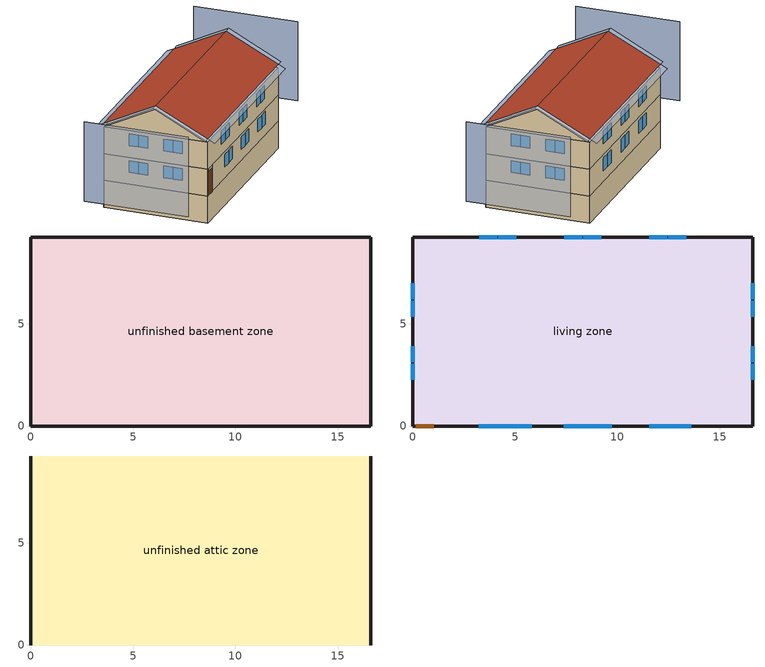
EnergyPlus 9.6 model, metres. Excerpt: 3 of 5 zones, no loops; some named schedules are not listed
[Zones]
unfinished basement zone
 floor foundation (FloorFndGrndUnfinB): 0,0 0,9.23 16.61,9.23 16.61,0 z-2.44
 wall foundation (WallFndGrndUnfinB): 0,9.23 0,0 16.61,0 16.61,9.23 0,9.23 z-2.44:0
living zone
 floor to unfinished basement zone (FloorUnfinBInsFin Reversed): 0,0 0,9.23 16.61,9.23 16.61,0 z0
 wall outside (WallExtInsFin): 16.61,0 16.61,9.23 0,9.23 0,0 16.61,0 z2.44:4.88; 0,9.23 0,0 0.13,0 1.05,0 16.61,0 16.61,9.23 0,9.23 z0:2.44
 window (WindowConstruction): 16.61,2.25 16.61,3.05 / 16.61,3.11 16.61,3.9 / 16.61,5.33 16.61,6.12 / 16.61,6.18 16.61,6.98 / 0,6.98 0,6.18 / 0,6.12 0,5.33 / 0,3.9 0,3.11 / 0,3.05 0,2.25 z3.51:4.57; 3.24,0 4.12,0 / 4.18,0 5.07,0 / 7.39,0 8.28,0 / 8.34,0 9.22,0 / 11.54,0 12.43,0 / 12.49,0 13.38,0 z3.39:4.57; 0,6.98 0,6.18 / 0,6.12 0,5.33 / 0,3.9 0,3.11 / 0,3.05 0,2.25 / 16.61,2.25 16.61,3.05 / 16.61,3.11 16.61,3.9 / 16.61,5.33 16.61,6.12 / 16.61,6.18 16.61,6.98 z1.07:2.13; 13.36,9.23 12.49,9.23 / 12.43,9.23 11.56,9.23 / 9.21,9.23 8.34,9.23 / 8.28,9.23 7.4,9.23 / 5.06,9.23 4.18,9.23 / 4.12,9.23 3.25,9.23 z0.97:2.13; 4.05,0 4.91,0 / 4.97,0 5.83,0 / 7.94,0 8.8,0 / 8.86,0 9.72,0 / 11.83,0 12.69,0 / 12.75,0 13.61,0 z0.99:2.13; 13.36,9.23 12.49,9.23 / 12.43,9.23 11.56,9.23 / 9.21,9.23 8.34,9.23 / 8.28,9.23 7.4,9.23 / 5.06,9.23 4.18,9.23 / 4.12,9.23 3.25,9.23 z3.41:4.57
 door (Door): 0.15,0 1.02,0 z0:2.13
unfinished attic zone
 floor to living zone (FloorFinInsUnfinAttic): 0,9.23 16.61,9.23 16.61,0 0,0 z4.88
 wall outside (WallExtUninsUnfin): 0,4.61,7.18 0,9.23,4.88 0,0,4.88; 16.61,4.61,7.18 16.61,0,4.88 16.61,9.23,4.88
 roof outside (RoofUnfinInsExt): 16.61,4.61,7.49 0,4.61,7.49 0,0,5.18 16.61,0,5.18; 0,4.61,7.49 16.61,4.61,7.49 16.61,9.23,5.18 0,9.23,5.18
shading: -4.57,9.23 -4.57,0 / 21.19,0 21.19,9.23 z0:7.18; 16.61,2.25 16.61,3.05 / 16.61,3.11 16.61,3.9 / 16.61,5.33 16.61,6.12 / 16.61,6.18 16.61,6.98 / 0,6.98 0,6.18 / 0,6.12 0,5.33 / 0,3.9 0,3.11 / 0,3.05 0,2.25 z3.51:4.57; 3.24,0 4.12,0 / 4.18,0 5.07,0 / 7.39,0 8.28,0 / 8.34,0 9.22,0 / 11.54,0 12.43,0 / 12.49,0 13.38,0 z3.39:4.57; 0,6.98 0,6.18 / 0,6.12 0,5.33 / 0,3.9 0,3.11 / 0,3.05 0,2.25 / 16.61,2.25 16.61,3.05 / 16.61,3.11 16.61,3.9 / 16.61,5.33 16.61,6.12 / 16.61,6.18 16.61,6.98 z1.07:2.13; 13.36,9.23 12.49,9.23 / 12.43,9.23 11.56,9.23 / 9.21,9.23 8.34,9.23 / 8.28,9.23 7.4,9.23 / 5.06,9.23 4.18,9.23 / 4.12,9.23 3.25,9.23 z0.97:2.13; 4.05,0 4.91,0 / 4.97,0 5.83,0 / 7.94,0 8.8,0 / 8.86,0 9.72,0 / 11.83,0 12.69,0 / 12.75,0 13.61,0 z0.99:2.13; 13.36,9.23 12.49,9.23 / 12.43,9.23 11.56,9.23 / 9.21,9.23 8.34,9.23 / 8.28,9.23 7.4,9.23 / 5.06,9.23 4.18,9.23 / 4.12,9.23 3.25,9.23 z3.41:4.57; 17.22,0,5.18 17.22,4.61,7.49 16.61,4.61,7.49 16.61,0,5.18; -0.61,4.61,7.49 -0.61,0,5.18 0,0,5.18 0,4.61,7.49; 0,-0.61,4.88 16.61,-0.61,4.88 16.61,0,5.18 0,0,5.18; -0.61,9.23,5.18 -0.61,4.61,7.49 0,4.61,7.49 0,9.23,5.18; 17.22,4.61,7.49 17.22,9.23,5.18 16.61,9.23,5.18 16.61,4.61,7.49; 16.61,9.84,4.88 0,9.84,4.88 0,9.23,5.18 16.61,9.23,5.18
[Building]
Building 1: North Axis {deg}=135; Terrain=Suburbs
[Site:Location]
Denver-Aurora-Buckley AFB: Latitude {deg}=39.72; Longitude {deg}=-104.75; Time Zone {hr}=-7; Elevation {m}=1726
[Site:GroundTemperature:Deep]
9.93506, 9.93506, 9.93506, 9.93506, 9.93506, 9.93506, 9.93506, 9.93506, 9.93506, 9.93506, 9.93506, 9.93506
[Site:WaterMainsTemperature]
Calculation Method=Correlation; Annual Average Outdoor Air Temperature {C}=9.93506; Maximum Difference In Monthly Average Outdoor Air Temperatures {deltaC}=27.6077
[Material] Roughness=Rough
Name | Thickness {m} | Conductivity {W/m-K} | Density {kg/m3} | Specific Heat {J/kg-K} | Thermal Absorptance | Solar Absorptance | Visible Absorptance
Composition Shingles | 0.009525 | 0.162714 | 1121.4 | 1465.45 | 0.91 | 0.85 | 0.85
Concrete 4.0 in. | 0.1016 | 1.803125 | 2242.8 | 837.4 | 0.9 | 0.7 | 0.7
Concrete 8.0 in. | 0.2032 | 1.803125 | 2242.8 | 837.4 | 0.9 | 0.7 | 0.7
DoorMaterial | 0.04445 | 0.0612267 | 512.64 | 1214.23 | 0.82 | 0.3 | 0.3
Drywall 0.5 in. | 0.0127 | 0.160291 | 801 | 837.4 | 0.9 | 0.5 | 0.1
Floor Covering | 0.0127 | 0.0433444 | 54.468 | 1339.84 | 0.9 | 0.9 | 0.7
FloorFinStudAndAirFloor | 0.1397 | 0.557395 | 67.691 | 1210.98 | 0.9 | 0.5 | 0.9
FloorIns | 0.23495 | 2.59817 | 67.691 | 1210.98 | 0.82 | 0.3 | 0.3
FloorUAAdditionalCeilingIns | 0.196342 | 0.0539976 | 16.02 | 1046.75 | 0.9 | 0.7 | 0.7
FloorUATrussandIns | 0.0889 | 0.0564573 | 50.7834 | 1165.1 | 0.9 | 0.5 | 0.9
res furniture material unfinished basement space | 0.1524 | 0.115458 | 640.8 | 1214.23 | 0.9 | 0.6 | 0.1
RoofSheathing | 0.01905 | 0.115458 | 512.64 | 1214.23 | 0.82 | 0.3 | 0.3
RoofUARoofIns | 0.18415 | 8.02397 | 37.0049 | 1207.88 | 0.91 | 0.85 | 0.91
Vinyl&#44 Light | 0.009525 | 0.089435 | 177.822 | 1046.75 | 0.9 | 0.3 | 0.3
WallSheathing | 0.0127 | 0.115458 | 512.64 | 1214.23 | 0.82 | 0.3 | 0.3
WallStudAndCavity | 0.0889 | 0.338221 | 129.063 | 1212.76 | 0.9 | 0.3 | 0.9
WallStudAndCavity 1 | 0.0889 | 0.393744 | 83.0341 | 1211.67 | 0.9 | 0.3 | 0.9
WallStudAndCavity 2 | 0.0889 | 0.397942 | 83.0341 | 1211.67 | 0.82 | 0.3 | 0.3
Wood Floor | 0.015875 | 0.115458 | 544.68 | 1214.23 | 0.9 | 0.7 | 0.7
[WindowMaterial:SimpleGlazingSystem]
WindowMaterial: U-Factor {W/m2-K}=4.31528; Solar Heat Gain Coefficient=0.67
[Construction]
Door: DoorMaterial
FloorFinInsUnfinAttic: Drywall 0.5 in., FloorUATrussandIns, FloorUAAdditionalCeilingIns
FloorFinUninsFin Reversed: Floor Covering, Wood Floor, RoofSheathing, FloorFinStudAndAirFloor, Drywall 0.5 in.
FloorFndGrndUnfinB: Concrete 4.0 in.
FloorUnfinBInsFin Reversed: Floor Covering, Wood Floor, RoofSheathing, FloorIns
res furniture construction living space; res furniture construction living space|story 2; res furniture construction unfinished basement space: res furniture material unfinished basement space
RoofUnfinInsExt: Composition Shingles, RoofSheathing, RoofUARoofIns
WallExtInsFin: Vinyl&#44 Light, WallSheathing, WallStudAndCavity, Drywall 0.5 in.
WallExtUninsUnfin: Vinyl&#44 Light, WallSheathing, WallStudAndCavity 1
WallFndGrndUnfinB: Concrete 8.0 in., Drywall 0.5 in.
WallIntFinUninsFin: WallStudAndCavity 2, Drywall 0.5 in.
WindowConstruction: WindowMaterial
[Zone] Multiplier=1
Name | Floor Area {m2} | Part of Total Floor Area | Volume {m3}
living zone | 306.673 | Yes
res ds res ac asys ret air zone; res ds res fur gas asys ret air zone |  | No | 0.25
unfinished attic zone; unfinished basement zone |  | Yes
[InternalMass]
Name | Construction | Zone or ZoneList | Surface Area {m2}
Merged Surface 6 - Surface 7 | FloorFinUninsFin Reversed | living zone | 153.336
living space Partition; living space|story 2 Partition | WallIntFinUninsFin | living zone | 153.336
res furniture mass living space | res furniture construction living space | living zone | 61.3346
res furniture mass living space|story 2 | res furniture construction living space|story 2 | living zone | 61.3346
res furniture mass unfinished basement space | res furniture construction unfinished basement space | unfinished basement zone | 61.3346
[People] Zone or ZoneList or Space or SpaceList=living zone; Number of People Schedule=occupants; Number of People Calculation Method=People; Number of People=0.5; Fraction Radiant=0.319734; Sensible Heat Fraction=0.573; Activity Level Schedule=res occupants activity schedule; Carbon Dioxide Generation Rate {m3/s-W}=0; Enable ASHRAE 55 Comfort Warnings=No; Mean Radiant Temperature Calculation Type=ZoneAveraged
res occupants|living space; res occupants|living space|story 2
[Lights] Zone or ZoneList or Space or SpaceList=living zone; Schedule=lighting_interior; Design Level Calculation Method=LightingLevel; Lighting Level {W}=517.902; Return Air Fraction=0; Fraction Radiant=0.6; Fraction Visible=0.2; Fraction Replaceable=1
res lighting interior living space; res lighting interior living space|story 2
[ElectricEquipment] Zone or ZoneList or Space or SpaceList=living zone; Design Level Calculation Method=EquipmentLevel
Name | Schedule | Design Level {W} | Fraction Latent | Fraction Radiant | Fraction Lost
res cd electric | clothes_dryer | 18310.2 | 0.05 | 0.09 | 0.8
res ceil fan | ceiling_fan | 15.9622 | 0 | 0.558 | 0
res cw | clothes_washer_power | 2986.57 | 0 | 0.48 | 0.2
res dw | dishwasher_power | 2099.72 | 0.15 | 0.36 | 0.25
res infil_1 bath fan; res infil_1 house fan; res infil_1 range fan | Always On Discrete | 0 | 0 | 0 | 1
res misc plug loads|living space; res misc plug loads|living space|story 2 | plug_loads | 551.666 | 0.021 | 0.558 | 0.049
res range electric | cooking_range | 905.909 | 0.3 | 0.24 | 0.3
res refrig | res refrig schedule | 65.0889 | 0 | 0 | 0
[OtherEquipment] Design Level Calculation Method=EquipmentLevel
Name | Fuel Type | Zone or ZoneList or Space or SpaceList | Schedule | Design Level {W} | Fraction Latent | Fraction Radiant | Fraction Lost
res bath | None | living zone | baths | 5620.51 | 0 | 0 | 0
res ds res ac asys SupDCnToLvEq; res ds res ac asys SupLatLkToLvEq; res ds res ac asys SupSLkToLvEq; res ds res fur gas asys SupDCnToLvEq; res ds res fur gas asys SupLatLkToLvEq; res ds res fur gas asys SupSLkToLvEq | None | living zone | Always On Discrete | 0
res hot water distribution | None | living zone | showers | 3571.1 | 0 | 0 | 0
res range gas | NaturalGas | living zone | cooking_range | 9402.4 | 0.2 | 0.18 | 0.5
res shower | None | living zone | showers | 2218.88 | 0.486891 | 0 | 0
res sink | None | living zone | sinks | 953.739 | 0.311263 | 0 | 0
res ds res ac asys RetDCnToPlEq; res ds res ac asys RetLatLkEq; res ds res ac asys RetSLkEq | None | res ds res ac asys ret air zone | Always On Discrete | 0
res ds res fur gas asys RetDCnToPlEq; res ds res fur gas asys RetLatLkEq; res ds res fur gas asys RetSLkEq | None | res ds res fur gas asys ret air zone | Always On Discrete | 0
res ds res ac asys RetDCnToAhEquip; res ds res ac asys SupDCnToAhEq; res ds res ac asys SupLatLkToAhEq; res ds res ac asys SupSLkToAhEq; res ds res fur gas asys RetDCnToAhEquip; res ds res fur gas asys SupDCnToAhEq; res ds res fur gas asys SupLatLkToAhEq; res ds res fur gas asys SupSLkToAhEq | None | unfinished basement zone | Always On Discrete | 0
[ZoneInfiltration:DesignFlowRate] Schedule=Always On Discrete
Name | Zone or ZoneList | Design Flow Rate Calculation Method | Design Flow Rate {m3/s} | Air Changes per Hour {1/hr} | Constant Term Coefficient | Temperature Term Coefficient | Velocity Term Coefficient | Velocity Squared Term Coefficient
res infil_1 flow; res nv_1 flow | living zone | Flow/Zone | 0
res infil|unfinished basement space | unfinished basement zone | AirChanges/Hour |  | 0.1 | 1 | 0 | 0 | 0
[ZoneMixing] Schedule=Always On Continuous; Design Flow Rate Calculation Method=Flow/Zone; Design Flow Rate {m3/s}=0
Name | Zone | Source Zone
res ds res ac asys AhToLivMix; res ds res fur gas asys AhToLivMix | living zone | unfinished basement zone
res ds res ac asys LivToAhMix; res ds res fur gas asys LivToAhMix | unfinished basement zone | living zone
[ZoneInfiltration:EffectiveLeakageArea]
res infil|unfinished attic space: Zone=unfinished attic zone; Schedule=Always On Discrete; Effective Air Leakage Area {cm2}=5106.1; Stack Coefficient=0.000181537; Wind Coefficient=4.28294e-05
[SurfaceProperty:ExposedFoundationPerimeter]
Surface 18: Exposed Perimeter Calculation Method=TotalExposedPerimeter; Total Exposed Perimeter {m}=51.6862
[AvailabilityManager:Scheduled] Schedule=Always On Discrete
res ac asys Availability Manager; res fur gas asys Availability Manager
[AirLoopHVAC:ReturnPlenum]
Name | Zone
res ac asys return plenum | res ds res ac asys ret air zone
res fur gas asys return plenum | res ds res fur gas asys ret air zone
[Foundation:Kiva]
Foundation Kiva 1: Wall Height Above Grade {m}=0.2032; Wall Depth Below Slab {m}=0.2032
[Foundation:Kiva:Settings]
Soil Conductivity {W/m-K}=1.731; Soil Density {kg/m3}=1842.3; Soil Specific Heat {J/kg-K}=418.7; Ground Solar Absorptivity=0.9; Ground Thermal Absorptivity=0.9; Ground Surface Roughness {m}=0.03; Far-Field Width {m}=40; Deep-Ground Boundary Condition=ZeroFlux; Deep-Ground Depth {m}=40; Minimum Cell Dimension {m}=0.02; Maximum Cell Growth Coefficient=1.5; Simulation Timestep=Hourly
[Exterior:Lights]
res lighting exterior: Schedule=lighting_exterior; Design Level {W}=16.2022
[EnergyManagementSystem:GlobalVariable]
res_ds_res_ac_asys_AhMfr
res_ds_res_ac_asys_AhT
res_ds_res_ac_asys_AhToLiv
res_ds_res_ac_asys_AhTt
res_ds_res_ac_asys_AhVfr
res_ds_res_ac_asys_AhW
res_ds_res_ac_asys_AhWt
res_ds_res_ac_asys_FanRtf
res_ds_res_ac_asys_LivToAh
res_ds_res_ac_asys_lk_ret_fan_equiv
res_ds_res_ac_asys_lk_sup_fan_equiv
res_ds_res_ac_asys_RaT
res_ds_res_ac_asys_RaW
res_ds_res_ac_asys_RetDCnToAh
res_ds_res_ac_asys_RetDCnToPl
res_ds_res_ac_asys_RetLatLk
res_ds_res_ac_asys_RetSLk
res_ds_res_ac_asys_SupDCnToAh
res_ds_res_ac_asys_SupDCnToLv
res_ds_res_ac_asys_SupLatLkToAh
res_ds_res_ac_asys_SupLatLkToLv
res_ds_res_ac_asys_SupSLkToAh
res_ds_res_ac_asys_SupSLkToLv
res_ds_res_fur_gas_asys_AhMfr
res_ds_res_fur_gas_asys_AhT
res_ds_res_fur_gas_asys_AhToLiv
res_ds_res_fur_gas_asys_AhTt
res_ds_res_fur_gas_asys_AhVfr
res_ds_res_fur_gas_asys_AhW
res_ds_res_fur_gas_asys_AhWt
res_ds_res_fur_gas_asys_FanRtf
res_ds_res_fur_gas_asys_LivToAh
res_ds_res_fur_gas_asys_lk_ret_fan_equiv
res_ds_res_fur_gas_asys_lk_sup_fan_equiv
res_ds_res_fur_gas_asys_RaT
res_ds_res_fur_gas_asys_RaW
res_ds_res_fur_gas_asys_RetDCnToAh
res_ds_res_fur_gas_asys_RetDCnToPl
res_ds_res_fur_gas_asys_RetLatLk
res_ds_res_fur_gas_asys_RetSLk
res_ds_res_fur_gas_asys_SupDCnToAh
res_ds_res_fur_gas_asys_SupDCnToLv
res_ds_res_fur_gas_asys_SupLatLkToAh
res_ds_res_fur_gas_asys_SupLatLkToLv
res_ds_res_fur_gas_asys_SupSLkToAh
res_ds_res_fur_gas_asys_SupSLkToLv
[EnergyManagementSystem:Sensor]
Name | Output:Variable or Output:Meter | Output:Variable or Output:Meter Index Key
res_af_vw_s | Site Wind Speed
res_ds_res_ac_asys_ah_mfr_s | System Node Mass Flow Rate | Node 18
res_ds_res_ac_asys_ah_tt_s | System Node Temperature | Node 18
res_ds_res_ac_asys_ah_t_s; res_ds_res_fur_gas_asys_ah_t_s | Zone Air Temperature | unfinished basement zone
res_ds_res_ac_asys_ah_vfr_s | System Node Current Density Volume Flow Rate | Node 18
res_ds_res_ac_asys_ah_wt_s | System Node Humidity Ratio | Node 18
res_ds_res_ac_asys_ah_w_s; res_ds_res_fur_gas_asys_ah_w_s | Zone Mean Air Humidity Ratio | unfinished basement zone
res_ds_res_ac_asys_ra_t_s | System Node Temperature | Node 21
res_ds_res_ac_asys_ra_w_s | System Node Humidity Ratio | Node 21
res_ds_res_fur_gas_asys_ah_mfr_s | System Node Mass Flow Rate | Node 25
res_ds_res_fur_gas_asys_ah_tt_s | System Node Temperature | Node 25
res_ds_res_fur_gas_asys_ah_vfr_s | System Node Current Density Volume Flow Rate | Node 25
res_ds_res_fur_gas_asys_ah_wt_s | System Node Humidity Ratio | Node 25
res_ds_res_fur_gas_asys_ra_t_s | System Node Temperature | Node 28
res_ds_res_fur_gas_asys_ra_w_s | System Node Humidity Ratio | Node 28
res_infil_1_bath_sch_s | Schedule Value | res mv_1 bath exhaust schedule
res_infil_1_dryer_sch_s | Schedule Value | clothes_dryer_exhaust
res_infil_1_range_sch_s | Schedule Value | res mv_1 range exhaust schedule
res_infil_1_wh_sch_s | Schedule Value | Always On Discrete
res_nv_1_nva_s | Schedule Value | res nv_1 avail schedule
res_nv_1_sp_s | Schedule Value | res nv_1 temp schedule
res_nv_pb_s | Site Outdoor Air Barometric Pressure
res_nv_wt_s | Site Outdoor Air Humidity Ratio
res_shower_mixsp | Schedule Value | fixtures temperature schedule
[EnergyManagementSystem:Actuator]
Name | Actuated Component Unique | Actuated Component Type | Actuated Component Control Type
res_ds_res_ac_asys_AhToLivMix_act | res ds res ac asys AhToLivMix | ZoneMixing | Air Exchange Flow Rate
res_ds_res_ac_asys_LivToAhMix_act | res ds res ac asys LivToAhMix | ZoneMixing | Air Exchange Flow Rate
res_ds_res_ac_asys_RetDCnToAhEquip_act | res ds res ac asys RetDCnToAhEquip | OtherEquipment | Power Level
res_ds_res_ac_asys_RetDCnToPlEq_act | res ds res ac asys RetDCnToPlEq | OtherEquipment | Power Level
res_ds_res_ac_asys_RetLatLkEq_act | res ds res ac asys RetLatLkEq | OtherEquipment | Power Level
res_ds_res_ac_asys_RetSLkEq_act | res ds res ac asys RetSLkEq | OtherEquipment | Power Level
res_ds_res_ac_asys_SupDCnToAhEq_act | res ds res ac asys SupDCnToAhEq | OtherEquipment | Power Level
res_ds_res_ac_asys_SupDCnToLvEq_act | res ds res ac asys SupDCnToLvEq | OtherEquipment | Power Level
res_ds_res_ac_asys_SupLatLkToAhEq_act | res ds res ac asys SupLatLkToAhEq | OtherEquipment | Power Level
res_ds_res_ac_asys_SupLatLkToLvEq_act | res ds res ac asys SupLatLkToLvEq | OtherEquipment | Power Level
res_ds_res_ac_asys_SupSLkToAhEq_act | res ds res ac asys SupSLkToAhEq | OtherEquipment | Power Level
res_ds_res_ac_asys_SupSLkToLvEq_act | res ds res ac asys SupSLkToLvEq | OtherEquipment | Power Level
res_ds_res_fur_gas_asys_AhToLivMix_act | res ds res fur gas asys AhToLivMix | ZoneMixing | Air Exchange Flow Rate
res_ds_res_fur_gas_asys_LivToAhMix_act | res ds res fur gas asys LivToAhMix | ZoneMixing | Air Exchange Flow Rate
res_ds_res_fur_gas_asys_RetDCnToAhEquip_act | res ds res fur gas asys RetDCnToAhEquip | OtherEquipment | Power Level
res_ds_res_fur_gas_asys_RetDCnToPlEq_act | res ds res fur gas asys RetDCnToPlEq | OtherEquipment | Power Level
res_ds_res_fur_gas_asys_RetLatLkEq_act | res ds res fur gas asys RetLatLkEq | OtherEquipment | Power Level
res_ds_res_fur_gas_asys_RetSLkEq_act | res ds res fur gas asys RetSLkEq | OtherEquipment | Power Level
res_ds_res_fur_gas_asys_SupDCnToAhEq_act | res ds res fur gas asys SupDCnToAhEq | OtherEquipment | Power Level
res_ds_res_fur_gas_asys_SupDCnToLvEq_act | res ds res fur gas asys SupDCnToLvEq | OtherEquipment | Power Level
res_ds_res_fur_gas_asys_SupLatLkToAhEq_act | res ds res fur gas asys SupLatLkToAhEq | OtherEquipment | Power Level
res_ds_res_fur_gas_asys_SupLatLkToLvEq_act | res ds res fur gas asys SupLatLkToLvEq | OtherEquipment | Power Level
res_ds_res_fur_gas_asys_SupSLkToAhEq_act | res ds res fur gas asys SupSLkToAhEq | OtherEquipment | Power Level
res_ds_res_fur_gas_asys_SupSLkToLvEq_act | res ds res fur gas asys SupSLkToLvEq | OtherEquipment | Power Level
res_infil_1_bath_fan_act | res infil_1 bath fan | ElectricEquipment | Electricity Rate
res_infil_1_flow_act | res infil_1 flow | Zone Infiltration | Air Exchange Flow Rate
res_infil_1_house_fan_act | res infil_1 house fan | ElectricEquipment | Electricity Rate
res_infil_1_range_fan_act | res infil_1 range fan | ElectricEquipment | Electricity Rate
res_nv_1_flow_act | res nv_1 flow | Zone Infiltration | Air Exchange Flow Rate
[EnergyManagementSystem:Program]
res_ds_res_ac_asys_program: Set res_ds_res_ac_asys_AhMfr = res_ds_res_ac_asys_ah_mfr_s; Set res_ds_res_ac_asys_FanRtf = res_ds_res_ac_asys_fan_rtf_s; Set res_ds_res_ac_asys_AhVfr = res_ds_res_ac_asys_ah_vfr_s; Set res_ds_res_ac_asys_AhTt = res_ds_res_ac_asys_ah_tt_s; Set res_ds_res_ac_asys_AhWt = res_ds_res_ac_asys_ah_wt_s; Set res_ds_res_ac_asys_RaT = res_ds_res_ac_asys_ra_t_s; Set res_ds_res_ac_asys_RaW = res_ds_res_ac_asys_ra_w_s; Set res_ds_res_ac_asys_AhT = res_ds_res_ac_asys_ah_t_s; Set res_ds_res_ac_asys_AhW = res_ds_res_ac_asys_ah_w_s; Run res_ds_res_ac_asys_lk_subrout; Set res_ds_res_ac_asys_SupSLkToLvEq_act = res_ds_res_ac_asys_SupSLkToLv; Set res_ds_res_ac_asys_SupLatLkToLvEq_act = res_ds_res_ac_asys_SupLatLkToLv; Set res_ds_res_ac_asys_SupDCnToLvEq_act = res_ds_res_ac_asys_SupDCnToLv; Set res_ds_res_ac_asys_SupDCnToAhEq_act = res_ds_res_ac_asys_SupDCnToAh; Set res_ds_res_ac_asys_SupSLkToAhEq_act = res_ds_res_ac_asys_SupSLkToAh; Set res_ds_res_ac_asys_SupLatLkToAhEq_act = res_ds_res_ac_asys_SupLatLkToAh; Set res_ds_res_ac_asys_RetSLkEq_act = res_ds_res_ac_asys_RetSLk; Set res_ds_res_ac_asys_RetLatLkEq_act = res_ds_res_ac_asys_RetLatLk; Set res_ds_res_ac_asys_RetDCnToPlEq_act = res_ds_res_ac_asys_RetDCnToPl; Set res_ds_res_ac_asys_RetDCnToAhEquip_act = res_ds_res_ac_asys_RetDCnToAh; Set res_ds_res_ac_asys_AhToLivMix_act = res_ds_res_ac_asys_AhToLiv; Set res_ds_res_ac_asys_LivToAhMix_act = res_ds_res_ac_asys_LivToAh
res_ds_res_fur_gas_asys_program: Set res_ds_res_fur_gas_asys_AhMfr = res_ds_res_fur_gas_asys_ah_mfr_s; Set res_ds_res_fur_gas_asys_FanRtf = res_ds_res_fur_gas_asys_fan_rtf_s; Set res_ds_res_fur_gas_asys_AhVfr = res_ds_res_fur_gas_asys_ah_vfr_s; Set res_ds_res_fur_gas_asys_AhTt = res_ds_res_fur_gas_asys_ah_tt_s; Set res_ds_res_fur_gas_asys_AhWt = res_ds_res_fur_gas_asys_ah_wt_s; Set res_ds_res_fur_gas_asys_RaT = res_ds_res_fur_gas_asys_ra_t_s; Set res_ds_res_fur_gas_asys_RaW = res_ds_res_fur_gas_asys_ra_w_s; Set res_ds_res_fur_gas_asys_AhT = res_ds_res_fur_gas_asys_ah_t_s; Set res_ds_res_fur_gas_asys_AhW = res_ds_res_fur_gas_asys_ah_w_s; Run res_ds_res_fur_gas_asys_lk_subrout; Set res_ds_res_fur_gas_asys_SupSLkToLvEq_act = res_ds_res_fur_gas_asys_SupSLkToLv; Set res_ds_res_fur_gas_asys_SupLatLkToLvEq_act = res_ds_res_fur_gas_asys_SupLatLkToLv; Set res_ds_res_fur_gas_asys_SupDCnToLvEq_act = res_ds_res_fur_gas_asys_SupDCnToLv; Set res_ds_res_fur_gas_asys_SupDCnToAhEq_act = res_ds_res_fur_gas_asys_SupDCnToAh; Set res_ds_res_fur_gas_asys_SupSLkToAhEq_act = res_ds_res_fur_gas_asys_SupSLkToAh; Set res_ds_res_fur_gas_asys_SupLatLkToAhEq_act = res_ds_res_fur_gas_asys_SupLatLkToAh; Set res_ds_res_fur_gas_asys_RetSLkEq_act = res_ds_res_fur_gas_asys_RetSLk; Set res_ds_res_fur_gas_asys_RetLatLkEq_act = res_ds_res_fur_gas_asys_RetLatLk; Set res_ds_res_fur_gas_asys_RetDCnToPlEq_act = res_ds_res_fur_gas_asys_RetDCnToPl; Set res_ds_res_fur_gas_asys_RetDCnToAhEquip_act = res_ds_res_fur_gas_asys_RetDCnToAh; Set res_ds_res_fur_gas_asys_AhToLivMix_act = res_ds_res_fur_gas_asys_AhToLiv; Set res_ds_res_fur_gas_asys_LivToAhMix_act = res_ds_res_fur_gas_asys_LivToAh
res_infil_1_program: Set p_m = 0.14; Set p_s = 0.22; Set s_m = 270; Set s_s = 370; Set z_m = 9.99744; Set z_s = 4.8768; Set f_t = (((s_m/z_m)^p_m)*((z_s/s_s)^p_s)); Set Tdiff = res_af_1_tin_s-res_af_1_tt_s; Set dT = @Abs Tdiff; Set c = 0.4046; Set Cs = 0.1071; Set Cw = 0.1493; Set n = 0.65; Set sft = (f_t*0.7000000000000001); Set temp1 = ((c*Cw)*((sft*res_af_vw_s)^(2*n)))^2; Set Qn = (((c*Cs*(dT^n))^2)+temp1)^0.5; Set Tdiff = res_af_1_tin_s-res_af_1_tt_s; Set QWHV = res_infil_1_wh_sch_s*0.0; Set Qrange = res_infil_1_range_sch_s*0.0472; Set Qdryer = res_infil_1_dryer_sch_s*0.0472; Set Qbath = res_infil_1_bath_sch_s*0.0472; Set QductsOut = 0; Set QductsIn = 0; Set QductsOut = QductsOut+res_ds_res_fur_gas_asys_lk_ret_fan_equiv; Set QductsIn = QductsIn+res_ds_res_fur_gas_asys_lk_sup_fan_equiv; Set QductsOut = QductsOut+res_ds_res_ac_asys_lk_ret_fan_equiv; Set QductsIn = QductsIn+res_ds_res_ac_asys_lk_sup_fan_equiv; Set Qout = Qrange+Qbath+Qdryer+QductsOut; Set Qin = QWHV+QductsIn; Set faneff_wh = 1; Set res_infil_1_house_fan_act = (QWHV*300)/faneff_wh*0; Set faneff_sp = 0.4719474432000001; Set res_infil_1_range_fan_act = (Qrange*300)/faneff_sp; Set res_infil_1_bath_fan_act = (Qbath*300)/faneff_sp; Set Qfan = (@Max Qout Qin); If Qfan > 0; Set Qavg = ((Qout + Qin) / 2.0); If ((@Abs (Qout - Qavg)) / Qavg) <= 0.1; Set phi = 1; Else; Set phi = (Qn / (Qn + Qfan)); EndIf; Set Qinf_adj = phi * Qn; Else; Set Qinf_adj = Qn; EndIf; Set res_infil_1_flow_act = Qfan + Qinf_adj
res_nv_1_program: Set Tdiff = res_af_1_tin_s-res_af_1_tt_s; Set dT = (@Abs Tdiff); Set pt = (@RhFnTdbWPb res_af_1_tt_s res_nv_wt_s res_nv_pb_s); Set NVA = 14972.553877668974; Set Cs = 0.00017926040778923255; Set Cw = 8.70903777141566e-05; Set MNV = 4.15439602667519; Set MHR = 0.0115; Set MRH = 0.7; Set temp1 = (res_nv_1_nva_s*NVA); Set SGNV = temp1*((((Cs*dT)+(Cw*(res_af_vw_s^2)))^0.5)/1000); If (res_nv_wt_s<MHR) && (pt<MRH) && (res_af_1_tin_s>res_nv_1_sp_s); Set temp2 = (res_af_1_tin_s-res_nv_1_sp_s); Set NVadj1 = temp2/(res_af_1_tin_s-res_af_1_tt_s); Set NVadj2 = (@Min NVadj1 1); Set NVadj3 = (@Max NVadj2 0); Set NVadj = SGNV*NVadj3; Set res_nv_1_flow_act = (@Min NVadj MNV); Else; Set res_nv_1_flow_act = 0; EndIf
res_shower_sag: If res_shower_vol > 0; Set ShowerTime=SystemTimeStep; Else; Set ShowerTime=0; EndIf; If (res_shower_vol > 0) && (res_shower_mixsp > res_shower_tout); Set ShowerSag=SystemTimeStep; Set ShowerE=res_shower_vol*4141170*(res_shower_mixsp-res_shower_tout); Else; Set ShowerSag=0; Set ShowerE=0; EndIf
[EnergyManagementSystem:Subroutine]
res_ds_res_ac_asys_lk_subrout: Set f_sup = 0.1499250749250749; Set f_ret = 0.0750749250749251; Set f_OA = 0.0; Set oafrate = f_OA * res_ds_res_ac_asys_AhVfr; Set suplkfrate = f_sup * res_ds_res_ac_asys_AhVfr; Set retlkfrate = f_ret * res_ds_res_ac_asys_AhVfr; Set res_ds_res_ac_asys_AhToLiv = (@Abs (suplkfrate-retlkfrate-oafrate)); Set res_ds_res_ac_asys_LivToAh = 0; Set res_ds_res_ac_asys_lk_sup_fan_equiv = 0; Set res_ds_res_ac_asys_lk_ret_fan_equiv = oafrate; If res_ds_res_ac_asys_AhMfr>0; Set h_SA=(@HFnTdbW res_ds_res_ac_asys_AhTt res_ds_res_ac_asys_AhWt); Set h_AHZ=(@HFnTdbW res_ds_res_ac_asys_AhT res_ds_res_ac_asys_AhW); Set h_RA=(@HFnTdbW res_ds_res_ac_asys_RaT res_ds_res_ac_asys_RaW); Set h_fg=(@HfgAirFnWTdb res_ds_res_ac_asys_AhWt res_ds_res_ac_asys_AhTt); Set SALkQtot=f_sup*res_ds_res_ac_asys_AhMfr*(h_RA-h_SA); Set temp1=h_fg*(res_ds_res_ac_asys_RaW-res_ds_res_ac_asys_AhWt); Set res_ds_res_ac_asys_SupLatLkToLv = f_sup*res_ds_res_ac_asys_AhMfr*temp1; Set res_ds_res_ac_asys_SupSLkToLv = SALkQtot-res_ds_res_ac_asys_SupLatLkToLv; Set eTm=(res_ds_res_ac_asys_FanRtf/(res_ds_res_ac_asys_AhMfr*1006.0))*207.417; Set eTm=0-eTm; Set temp4=res_ds_res_ac_asys_AhT; Set tsup=temp4+((res_ds_res_ac_asys_AhTt-res_ds_res_ac_asys_AhT)*(@Exp eTm)); Set temp5=tsup-res_ds_res_ac_asys_AhTt; Set res_ds_res_ac_asys_SupDCnToLv = res_ds_res_ac_asys_AhMfr*1006.0*temp5; Set res_ds_res_ac_asys_SupDCnToAh = 0-res_ds_res_ac_asys_SupDCnToLv; Set eTm=(res_ds_res_ac_asys_FanRtf/(res_ds_res_ac_asys_AhMfr*1006.0))*76.821; Set eTm=0-eTm; Set temp6=res_ds_res_ac_asys_AhT; Set tret=temp6+((res_ds_res_ac_asys_RaT-res_ds_res_ac_asys_AhT)*(@Exp eTm)); Set temp7=tret-res_ds_res_ac_asys_RaT; Set res_ds_res_ac_asys_RetDCnToPl=res_ds_res_ac_asys_AhMfr*1006.0*temp7; Set res_ds_res_ac_asys_RetDCnToAh=0-res_ds_res_ac_asys_RetDCnToPl; Set res_ds_res_ac_asys_RetLatLk=0; Set temp2=(res_ds_res_ac_asys_AhT-res_ds_res_ac_asys_RaT); Set res_ds_res_ac_asys_RetSLk=f_ret*res_ds_res_ac_asys_AhMfr*1006.0*temp2; Set QtLkToAHZn=f_sup*res_ds_res_ac_asys_AhMfr*(h_SA-h_AHZ); Set temp3=(res_ds_res_ac_asys_AhWt-res_ds_res_ac_asys_AhW); Set res_ds_res_ac_asys_SupLatLkToAh=f_sup*res_ds_res_ac_asys_AhMfr*h_fg; Set res_ds_res_ac_asys_SupLatLkToAh=res_ds_res_ac_asys_SupLatLkToAh*temp3; Set res_ds_res_ac_asys_SupSLkToAh=QtLkToAHZn-res_ds_res_ac_asys_SupLatLkToAh; Else; Set res_ds_res_ac_asys_SupLatLkToLv=0; Set res_ds_res_ac_asys_SupSLkToLv=0; Set res_ds_res_ac_asys_SupDCnToLv=0; Set res_ds_res_ac_asys_SupDCnToAh=0; Set res_ds_res_ac_asys_RetDCnToPl=0; Set res_ds_res_ac_asys_RetDCnToAh=0; Set res_ds_res_ac_asys_RetLatLk=0; Set res_ds_res_ac_asys_RetSLk=0; Set res_ds_res_ac_asys_SupLatLkToAh=0; Set res_ds_res_ac_asys_SupSLkToAh=0; EndIf
res_ds_res_fur_gas_asys_lk_subrout: Set f_sup = 0.1499250749250749; Set f_ret = 0.0750749250749251; Set f_OA = 0.0; Set oafrate = f_OA * res_ds_res_fur_gas_asys_AhVfr; Set suplkfrate = f_sup * res_ds_res_fur_gas_asys_AhVfr; Set retlkfrate = f_ret * res_ds_res_fur_gas_asys_AhVfr; Set res_ds_res_fur_gas_asys_AhToLiv = (@Abs (suplkfrate-retlkfrate-oafrate)); Set res_ds_res_fur_gas_asys_LivToAh = 0; Set res_ds_res_fur_gas_asys_lk_sup_fan_equiv = 0; Set res_ds_res_fur_gas_asys_lk_ret_fan_equiv = oafrate; If res_ds_res_fur_gas_asys_AhMfr>0; Set h_SA=(@HFnTdbW res_ds_res_fur_gas_asys_AhTt res_ds_res_fur_gas_asys_AhWt); Set h_AHZ=(@HFnTdbW res_ds_res_fur_gas_asys_AhT res_ds_res_fur_gas_asys_AhW); Set h_RA=(@HFnTdbW res_ds_res_fur_gas_asys_RaT res_ds_res_fur_gas_asys_RaW); Set h_fg=(@HfgAirFnWTdb res_ds_res_fur_gas_asys_AhWt res_ds_res_fur_gas_asys_AhTt); Set SALkQtot=f_sup*res_ds_res_fur_gas_asys_AhMfr*(h_RA-h_SA); Set temp1=h_fg*(res_ds_res_fur_gas_asys_RaW-res_ds_res_fur_gas_asys_AhWt); Set res_ds_res_fur_gas_asys_SupLatLkToLv = f_sup*res_ds_res_fur_gas_asys_AhMfr*temp1; Set res_ds_res_fur_gas_asys_SupSLkToLv = SALkQtot-res_ds_res_fur_gas_asys_SupLatLkToLv; Set eTm=(res_ds_res_fur_gas_asys_FanRtf/(res_ds_res_fur_gas_asys_AhMfr*1006.0))*207.417; Set eTm=0-eTm; Set temp4=res_ds_res_fur_gas_asys_AhT; Set tsup=temp4+((res_ds_res_fur_gas_asys_AhTt-res_ds_res_fur_gas_asys_AhT)*(@Exp eTm)); Set temp5=tsup-res_ds_res_fur_gas_asys_AhTt; Set res_ds_res_fur_gas_asys_SupDCnToLv = res_ds_res_fur_gas_asys_AhMfr*1006.0*temp5; Set res_ds_res_fur_gas_asys_SupDCnToAh = 0-res_ds_res_fur_gas_asys_SupDCnToLv; Set eTm=(res_ds_res_fur_gas_asys_FanRtf/(res_ds_res_fur_gas_asys_AhMfr*1006.0))*76.821; Set eTm=0-eTm; Set temp6=res_ds_res_fur_gas_asys_AhT; Set tret=temp6+((res_ds_res_fur_gas_asys_RaT-res_ds_res_fur_gas_asys_AhT)*(@Exp eTm)); Set temp7=tret-res_ds_res_fur_gas_asys_RaT; Set res_ds_res_fur_gas_asys_RetDCnToPl=res_ds_res_fur_gas_asys_AhMfr*1006.0*temp7; Set res_ds_res_fur_gas_asys_RetDCnToAh=0-res_ds_res_fur_gas_asys_RetDCnToPl; Set res_ds_res_fur_gas_asys_RetLatLk=0; Set temp2=(res_ds_res_fur_gas_asys_AhT-res_ds_res_fur_gas_asys_RaT); Set res_ds_res_fur_gas_asys_RetSLk=f_ret*res_ds_res_fur_gas_asys_AhMfr*1006.0*temp2; Set QtLkToAHZn=f_sup*res_ds_res_fur_gas_asys_AhMfr*(h_SA-h_AHZ); Set temp3=(res_ds_res_fur_gas_asys_AhWt-res_ds_res_fur_gas_asys_AhW); Set res_ds_res_fur_gas_asys_SupLatLkToAh=f_sup*res_ds_res_fur_gas_asys_AhMfr*h_fg; Set res_ds_res_fur_gas_asys_SupLatLkToAh=res_ds_res_fur_gas_asys_SupLatLkToAh*temp3; Set res_ds_res_fur_gas_asys_SupSLkToAh=QtLkToAHZn-res_ds_res_fur_gas_asys_SupLatLkToAh; Else; Set res_ds_res_fur_gas_asys_SupLatLkToLv=0; Set res_ds_res_fur_gas_asys_SupSLkToLv=0; Set res_ds_res_fur_gas_asys_SupDCnToLv=0; Set res_ds_res_fur_gas_asys_SupDCnToAh=0; Set res_ds_res_fur_gas_asys_RetDCnToPl=0; Set res_ds_res_fur_gas_asys_RetDCnToAh=0; Set res_ds_res_fur_gas_asys_RetLatLk=0; Set res_ds_res_fur_gas_asys_RetSLk=0; Set res_ds_res_fur_gas_asys_SupLatLkToAh=0; Set res_ds_res_fur_gas_asys_SupSLkToAh=0; EndIf
[EnergyManagementSystem:ProgramCallingManager]
res af_1 program calling manager: BeginTimestepBeforePredictor; res_infil_1_program; res_nv_1_program
res ds res ac asys program calling manager: EndOfSystemTimestepAfterHVACReporting; res_ds_res_ac_asys_program
res ds res fur gas asys program calling manager: EndOfSystemTimestepAfterHVACReporting; res_ds_res_fur_gas_asys_program
res shower sag: EndOfSystemTimestepAfterHVACReporting; res_shower_sag
[EnergyManagementSystem:OutputVariable] Type of Data in Variable=Summed; Update Frequency=SystemTimestep; EMS Program or Subroutine=res_shower_sag
Name | EMS Variable | Units
Shower Draw Time|unit 1 | ShowerTime | hr
Unmet Shower Energy|unit 1 | ShowerE | J
Unmet Shower Time|unit 1 | ShowerSag | hr
[Schedule:File] Rows to Skip at Top=1; Number of Hours of Data=8760; Column Separator=Comma; Interpolate to Timestep=No; Minutes per Item=15
Name | Column Number
occupants | 1
lighting_interior | 2
clothes_dryer | 11
ceiling_fan | 16
clothes_washer_power | 10
dishwasher_power | 8
plug_loads | 17
cooking_range | 6
baths | 13
showers | 14
sinks | 15
clothes_dryer_exhaust | 12
lighting_exterior | 3
[Schedule:Constant]
Name | Hourly Value
res occupants activity schedule | 112.539
Always On Discrete; Always On Continuous | 1
fixtures temperature schedule | 43.3333
[Schedule:Day:Interval]
res refrig schedule allday1; res refrig schedule allday12: No, 01:00, 0.610949, 02:00, 0.595675, 03:00, 0.580401, 04:00, 0.565128, 06:00, 0.549854, 07:00, 0.580401, 08:00, 0.610949, 10:00, 0.626223, 12:00, 0.610949, 15:00, 0.641496, 16:00, 0.626223, 17:00, 0.672044, 18:00, 0.733139, 19:00, 0.763686, 20:00, 0.733139, 21:00, 0.717865, 22:00, 0.702591, 23:00, 0.672044, 24:00, 0.626223
res refrig schedule allday2: No, 01:00, 0.609489, 02:00, 0.594252, 03:00, 0.579015, 04:00, 0.563777, 06:00, 0.54854, 07:00, 0.579015, 08:00, 0.609489, 10:00, 0.624726, 12:00, 0.609489, 15:00, 0.639964, 16:00, 0.624726, 17:00, 0.670438, 18:00, 0.731387, 19:00, 0.761861, 20:00, 0.731387, 21:00, 0.71615, 22:00, 0.700912, 23:00, 0.670438, 24:00, 0.624726
res refrig schedule allday3; res refrig schedule allday4; res refrig schedule allday5: No, 01:00, 0.791241, 02:00, 0.77146, 03:00, 0.751679, 04:00, 0.731898, 06:00, 0.712117, 07:00, 0.751679, 08:00, 0.791241, 10:00, 0.811022, 12:00, 0.791241, 15:00, 0.830803, 16:00, 0.811022, 17:00, 0.870365, 18:00, 0.949489, 19:00, 0.989051, 20:00, 0.949489, 21:00, 0.929708, 22:00, 0.909927, 23:00, 0.870365, 24:00, 0.811022
res refrig schedule allday6; res refrig schedule allday7; res refrig schedule allday8; res refrig schedule allday9: No, 01:00, 0.8, 02:00, 0.78, 03:00, 0.76, 04:00, 0.74, 06:00, 0.72, 07:00, 0.76, 08:00, 0.8, 10:00, 0.82, 12:00, 0.8, 15:00, 0.84, 16:00, 0.82, 17:00, 0.88, 18:00, 0.96, 19:00, 1, 20:00, 0.96, 21:00, 0.94, 22:00, 0.92, 23:00, 0.88, 24:00, 0.82
res refrig schedule allday10: No, 01:00, 0.679562, 02:00, 0.662573, 03:00, 0.645584, 04:00, 0.628595, 06:00, 0.611606, 07:00, 0.645584, 08:00, 0.679562, 10:00, 0.696551, 12:00, 0.679562, 15:00, 0.71354, 16:00, 0.696551, 17:00, 0.747518, 18:00, 0.815474, 19:00, 0.849453, 20:00, 0.815474, 21:00, 0.798485, 22:00, 0.781496, 23:00, 0.747518, 24:00, 0.696551
res refrig schedule allday11: No, 01:00, 0.675182, 02:00, 0.658303, 03:00, 0.641423, 04:00, 0.624544, 06:00, 0.607664, 07:00, 0.641423, 08:00, 0.675182, 10:00, 0.692062, 12:00, 0.675182, 15:00, 0.708942, 16:00, 0.692062, 17:00, 0.742701, 18:00, 0.810219, 19:00, 0.843978, 20:00, 0.810219, 21:00, 0.793339, 22:00, 0.77646, 23:00, 0.742701, 24:00, 0.692062
Schedule Day 8; res refrig schedule winter design: No, 24:00, 0
res refrig schedule summer design: No, 24:00, 1
[Schedule:Week:Daily]
res refrig schedule Week Rule - Jan1-Jan28: res refrig schedule allday1, res refrig schedule allday1, res refrig schedule allday1, res refrig schedule allday1, res refrig schedule allday1, res refrig schedule allday1, res refrig schedule allday1, Schedule Day 8, res refrig schedule summer design, res refrig schedule winter design, Schedule Day 8, Schedule Day 8
res refrig schedule Week Rule - Jan29-Feb4: res refrig schedule allday1, res refrig schedule allday1, res refrig schedule allday1, res refrig schedule allday2, res refrig schedule allday2, res refrig schedule allday2, res refrig schedule allday2, Schedule Day 8, res refrig schedule summer design, res refrig schedule winter design, Schedule Day 8, Schedule Day 8
res refrig schedule Week Rule - Feb5-Feb25: res refrig schedule allday2, res refrig schedule allday2, res refrig schedule allday2, res refrig schedule allday2, res refrig schedule allday2, res refrig schedule allday2, res refrig schedule allday2, Schedule Day 8, res refrig schedule summer design, res refrig schedule winter design, Schedule Day 8, Schedule Day 8
res refrig schedule Week Rule - Feb26-Mar4: res refrig schedule allday2, res refrig schedule allday2, res refrig schedule allday2, res refrig schedule allday3, res refrig schedule allday3, res refrig schedule allday3, res refrig schedule allday3, Schedule Day 8, res refrig schedule summer design, res refrig schedule winter design, Schedule Day 8, Schedule Day 8
res refrig schedule Week Rule - Mar5-Mar25: res refrig schedule allday3, res refrig schedule allday3, res refrig schedule allday3, res refrig schedule allday3, res refrig schedule allday3, res refrig schedule allday3, res refrig schedule allday3, Schedule Day 8, res refrig schedule summer design, res refrig schedule winter design, Schedule Day 8, Schedule Day 8
res refrig schedule Week Rule - Mar26-Apr1: res refrig schedule allday3, res refrig schedule allday3, res refrig schedule allday3, res refrig schedule allday3, res refrig schedule allday3, res refrig schedule allday3, res refrig schedule allday4, Schedule Day 8, res refrig schedule summer design, res refrig schedule winter design, Schedule Day 8, Schedule Day 8
res refrig schedule Week Rule - Apr2-Apr29: res refrig schedule allday4, res refrig schedule allday4, res refrig schedule allday4, res refrig schedule allday4, res refrig schedule allday4, res refrig schedule allday4, res refrig schedule allday4, Schedule Day 8, res refrig schedule summer design, res refrig schedule winter design, Schedule Day 8, Schedule Day 8
res refrig schedule Week Rule - Apr30-May6: res refrig schedule allday4, res refrig schedule allday5, res refrig schedule allday5, res refrig schedule allday5, res refrig schedule allday5, res refrig schedule allday5, res refrig schedule allday5, Schedule Day 8, res refrig schedule summer design, res refrig schedule winter design, Schedule Day 8, Schedule Day 8
res refrig schedule Week Rule - May7-May27: res refrig schedule allday5, res refrig schedule allday5, res refrig schedule allday5, res refrig schedule allday5, res refrig schedule allday5, res refrig schedule allday5, res refrig schedule allday5, Schedule Day 8, res refrig schedule summer design, res refrig schedule winter design, Schedule Day 8, Schedule Day 8
res refrig schedule Week Rule - May28-Jun3: res refrig schedule allday5, res refrig schedule allday5, res refrig schedule allday5, res refrig schedule allday5, res refrig schedule allday6, res refrig schedule allday6, res refrig schedule allday6, Schedule Day 8, res refrig schedule summer design, res refrig schedule winter design, Schedule Day 8, Schedule Day 8
res refrig schedule Week Rule - Jun4-Jun24: res refrig schedule allday6, res refrig schedule allday6, res refrig schedule allday6, res refrig schedule allday6, res refrig schedule allday6, res refrig schedule allday6, res refrig schedule allday6, Schedule Day 8, res refrig schedule summer design, res refrig schedule winter design, Schedule Day 8, Schedule Day 8
res refrig schedule Week Rule - Jun25-Jul1: res refrig schedule allday6, res refrig schedule allday6, res refrig schedule allday6, res refrig schedule allday6, res refrig schedule allday6, res refrig schedule allday6, res refrig schedule allday7, Schedule Day 8, res refrig schedule summer design, res refrig schedule winter design, Schedule Day 8, Schedule Day 8
res refrig schedule Week Rule - Jul2-Jul29: res refrig schedule allday7, res refrig schedule allday7, res refrig schedule allday7, res refrig schedule allday7, res refrig schedule allday7, res refrig schedule allday7, res refrig schedule allday7, Schedule Day 8, res refrig schedule summer design, res refrig schedule winter design, Schedule Day 8, Schedule Day 8
res refrig schedule Week Rule - Jul30-Aug5: res refrig schedule allday7, res refrig schedule allday7, res refrig schedule allday8, res refrig schedule allday8, res refrig schedule allday8, res refrig schedule allday8, res refrig schedule allday8, Schedule Day 8, res refrig schedule summer design, res refrig schedule winter design, Schedule Day 8, Schedule Day 8
res refrig schedule Week Rule - Aug6-Aug26: res refrig schedule allday8, res refrig schedule allday8, res refrig schedule allday8, res refrig schedule allday8, res refrig schedule allday8, res refrig schedule allday8, res refrig schedule allday8, Schedule Day 8, res refrig schedule summer design, res refrig schedule winter design, Schedule Day 8, Schedule Day 8
res refrig schedule Week Rule - Aug27-Sep2: res refrig schedule allday8, res refrig schedule allday8, res refrig schedule allday8, res refrig schedule allday8, res refrig schedule allday8, res refrig schedule allday9, res refrig schedule allday9, Schedule Day 8, res refrig schedule summer design, res refrig schedule winter design, Schedule Day 8, Schedule Day 8
res refrig schedule Week Rule - Sep3-Sep30: res refrig schedule allday9, res refrig schedule allday9, res refrig schedule allday9, res refrig schedule allday9, res refrig schedule allday9, res refrig schedule allday9, res refrig schedule allday9, Schedule Day 8, res refrig schedule summer design, res refrig schedule winter design, Schedule Day 8, Schedule Day 8
res refrig schedule Week Rule - Oct1-Oct28: res refrig schedule allday10, res refrig schedule allday10, res refrig schedule allday10, res refrig schedule allday10, res refrig schedule allday10, res refrig schedule allday10, res refrig schedule allday10, Schedule Day 8, res refrig schedule summer design, res refrig schedule winter design, Schedule Day 8, Schedule Day 8
res refrig schedule Week Rule - Oct29-Nov4: res refrig schedule allday10, res refrig schedule allday10, res refrig schedule allday10, res refrig schedule allday11, res refrig schedule allday11, res refrig schedule allday11, res refrig schedule allday11, Schedule Day 8, res refrig schedule summer design, res refrig schedule winter design, Schedule Day 8, Schedule Day 8
res refrig schedule Week Rule - Nov5-Nov25: res refrig schedule allday11, res refrig schedule allday11, res refrig schedule allday11, res refrig schedule allday11, res refrig schedule allday11, res refrig schedule allday11, res refrig schedule allday11, Schedule Day 8, res refrig schedule summer design, res refrig schedule winter design, Schedule Day 8, Schedule Day 8
res refrig schedule Week Rule - Nov26-Dec2: res refrig schedule allday11, res refrig schedule allday11, res refrig schedule allday11, res refrig schedule allday11, res refrig schedule allday11, res refrig schedule allday12, res refrig schedule allday12, Schedule Day 8, res refrig schedule summer design, res refrig schedule winter design, Schedule Day 8, Schedule Day 8
res refrig schedule Week Rule - Dec3-Dec31: res refrig schedule allday12, res refrig schedule allday12, res refrig schedule allday12, res refrig schedule allday12, res refrig schedule allday12, res refrig schedule allday12, res refrig schedule allday12, Schedule Day 8, res refrig schedule summer design, res refrig schedule winter design, Schedule Day 8, Schedule Day 8
res mv_1 bath exhaust schedule Week Rule - Jan1-Jan28: res mv_1 bath exhaust schedule allday1, res mv_1 bath exhaust schedule allday1, res mv_1 bath exhaust schedule allday1, res mv_1 bath exhaust schedule allday1, res mv_1 bath exhaust schedule allday1, res mv_1 bath exhaust schedule allday1, res mv_1 bath exhaust schedule allday1, Schedule Day 16, res mv_1 bath exhaust schedule summer design, res mv_1 bath exhaust schedule winter design, Schedule Day 16, Schedule Day 16
res mv_1 bath exhaust schedule Week Rule - Jan29-Feb4: res mv_1 bath exhaust schedule allday1, res mv_1 bath exhaust schedule allday1, res mv_1 bath exhaust schedule allday1, res mv_1 bath exhaust schedule allday2, res mv_1 bath exhaust schedule allday2, res mv_1 bath exhaust schedule allday2, res mv_1 bath exhaust schedule allday2, Schedule Day 16, res mv_1 bath exhaust schedule summer design, res mv_1 bath exhaust schedule winter design, Schedule Day 16, Schedule Day 16
res mv_1 bath exhaust schedule Week Rule - Feb5-Feb25: res mv_1 bath exhaust schedule allday2, res mv_1 bath exhaust schedule allday2, res mv_1 bath exhaust schedule allday2, res mv_1 bath exhaust schedule allday2, res mv_1 bath exhaust schedule allday2, res mv_1 bath exhaust schedule allday2, res mv_1 bath exhaust schedule allday2, Schedule Day 16, res mv_1 bath exhaust schedule summer design, res mv_1 bath exhaust schedule winter design, Schedule Day 16, Schedule Day 16
res mv_1 bath exhaust schedule Week Rule - Feb26-Mar4: res mv_1 bath exhaust schedule allday2, res mv_1 bath exhaust schedule allday2, res mv_1 bath exhaust schedule allday2, res mv_1 bath exhaust schedule allday3, res mv_1 bath exhaust schedule allday3, res mv_1 bath exhaust schedule allday3, res mv_1 bath exhaust schedule allday3, Schedule Day 16, res mv_1 bath exhaust schedule summer design, res mv_1 bath exhaust schedule winter design, Schedule Day 16, Schedule Day 16
[Schedule:Year]
res refrig schedule: res refrig schedule Week Rule - Jan1-Jan28, 1, 1, 1, 28, res refrig schedule Week Rule - Jan29-Feb4, 1, 29, 2, 4, res refrig schedule Week Rule - Feb5-Feb25, 2, 5, 2, 25, res refrig schedule Week Rule - Feb26-Mar4, 2, 26, 3, 4, res refrig schedule Week Rule - Mar5-Mar25, 3, 5, 3, 25, res refrig schedule Week Rule - Mar26-Apr1, 3, 26, 4, 1, res refrig schedule Week Rule - Apr2-Apr29, 4, 2, 4, 29, res refrig schedule Week Rule - Apr30-May6, 4, 30, 5, 6, res refrig schedule Week Rule - May7-May27, 5, 7, 5, 27, res refrig schedule Week Rule - May28-Jun3, 5, 28, 6, 3, res refrig schedule Week Rule - Jun4-Jun24, 6, 4, 6, 24, res refrig schedule Week Rule - Jun25-Jul1, 6, 25, 7, 1, res refrig schedule Week Rule - Jul2-Jul29, 7, 2, 7, 29, res refrig schedule Week Rule - Jul30-Aug5, 7, 30, 8, 5, res refrig schedule Week Rule - Aug6-Aug26, 8, 6, 8, 26, res refrig schedule Week Rule - Aug27-Sep2, 8, 27, 9, 2, res refrig schedule Week Rule - Sep3-Sep30, 9, 3, 9, 30, res refrig schedule Week Rule - Oct1-Oct28, 10, 1, 10, 28, res refrig schedule Week Rule - Oct29-Nov4, 10, 29, 11, 4, res refrig schedule Week Rule - Nov5-Nov25, 11, 5, 11, 25, res refrig schedule Week Rule - Nov26-Dec2, 11, 26, 12, 2, res refrig schedule Week Rule - Dec3-Dec31, 12, 3, 12, 31
res mv_1 bath exhaust schedule: res mv_1 bath exhaust schedule Week Rule - Jan1-Jan28, 1, 1, 1, 28, res mv_1 bath exhaust schedule Week Rule - Jan29-Feb4, 1, 29, 2, 4, res mv_1 bath exhaust schedule Week Rule - Feb5-Feb25, 2, 5, 2, 25, res mv_1 bath exhaust schedule Week Rule - Feb26-Mar4, 2, 26, 3, 4, res mv_1 bath exhaust schedule Week Rule - Mar5-Mar25, 3, 5, 3, 25, res mv_1 bath exhaust schedule Week Rule - Mar26-Apr1, 3, 26, 4, 1, res mv_1 bath exhaust schedule Week Rule - Apr2-Apr29, 4, 2, 4, 29, res mv_1 bath exhaust schedule Week Rule - Apr30-May6, 4, 30, 5, 6, res mv_1 bath exhaust schedule Week Rule - May7-May27, 5, 7, 5, 27, res mv_1 bath exhaust schedule Week Rule - May28-Jun3, 5, 28, 6, 3, res mv_1 bath exhaust schedule Week Rule - Jun4-Jun24, 6, 4, 6, 24, res mv_1 bath exhaust schedule Week Rule - Jun25-Jul1, 6, 25, 7, 1, res mv_1 bath exhaust schedule Week Rule - Jul2-Jul29, 7, 2, 7, 29, res mv_1 bath exhaust schedule Week Rule - Jul30-Aug5, 7, 30, 8, 5, res mv_1 bath exhaust schedule Week Rule - Aug6-Aug26, 8, 6, 8, 26, res mv_1 bath exhaust schedule Week Rule - Aug27-Sep2, 8, 27, 9, 2, res mv_1 bath exhaust schedule Week Rule - Sep3-Sep30, 9, 3, 9, 30, res mv_1 bath exhaust schedule Week Rule - Oct1-Oct28, 10, 1, 10, 28, res mv_1 bath exhaust schedule Week Rule - Oct29-Nov4, 10, 29, 11, 4, res mv_1 bath exhaust schedule Week Rule - Nov5-Nov25, 11, 5, 11, 25, res mv_1 bath exhaust schedule Week Rule - Nov26-Dec2, 11, 26, 12, 2, res mv_1 bath exhaust schedule Week Rule - Dec3-Dec31, 12, 3, 12, 31
res mv_1 range exhaust schedule: res mv_1 range exhaust schedule Week Rule - Jan1-Jan28, 1, 1, 1, 28, res mv_1 range exhaust schedule Week Rule - Jan29-Feb4, 1, 29, 2, 4, res mv_1 range exhaust schedule Week Rule - Feb5-Feb25, 2, 5, 2, 25, res mv_1 range exhaust schedule Week Rule - Feb26-Mar4, 2, 26, 3, 4, res mv_1 range exhaust schedule Week Rule - Mar5-Mar25, 3, 5, 3, 25, res mv_1 range exhaust schedule Week Rule - Mar26-Apr1, 3, 26, 4, 1, res mv_1 range exhaust schedule Week Rule - Apr2-Apr29, 4, 2, 4, 29, res mv_1 range exhaust schedule Week Rule - Apr30-May6, 4, 30, 5, 6, res mv_1 range exhaust schedule Week Rule - May7-May27, 5, 7, 5, 27, res mv_1 range exhaust schedule Week Rule - May28-Jun3, 5, 28, 6, 3, res mv_1 range exhaust schedule Week Rule - Jun4-Jun24, 6, 4, 6, 24, res mv_1 range exhaust schedule Week Rule - Jun25-Jul1, 6, 25, 7, 1, res mv_1 range exhaust schedule Week Rule - Jul2-Jul29, 7, 2, 7, 29, res mv_1 range exhaust schedule Week Rule - Jul30-Aug5, 7, 30, 8, 5, res mv_1 range exhaust schedule Week Rule - Aug6-Aug26, 8, 6, 8, 26, res mv_1 range exhaust schedule Week Rule - Aug27-Sep2, 8, 27, 9, 2, res mv_1 range exhaust schedule Week Rule - Sep3-Sep30, 9, 3, 9, 30, res mv_1 range exhaust schedule Week Rule - Oct1-Oct28, 10, 1, 10, 28, res mv_1 range exhaust schedule Week Rule - Oct29-Nov4, 10, 29, 11, 4, res mv_1 range exhaust schedule Week Rule - Nov5-Nov25, 11, 5, 11, 25, res mv_1 range exhaust schedule Week Rule - Nov26-Dec2, 11, 26, 12, 2, res mv_1 range exhaust schedule Week Rule - Dec3-Dec31, 12, 3, 12, 31
res nv_1 avail schedule: res nv_1 avail schedule Week Rule - Jan1-Jan28, 1, 1, 1, 28, res nv_1 avail schedule Week Rule - Jan29-Feb4, 1, 29, 2, 4, res nv_1 avail schedule Week Rule - Feb5-Feb25, 2, 5, 2, 25, res nv_1 avail schedule Week Rule - Feb26-Mar4, 2, 26, 3, 4, res nv_1 avail schedule Week Rule - Mar5-Apr1, 3, 5, 4, 1, res nv_1 avail schedule Week Rule - Apr2-Apr29, 4, 2, 4, 29, res nv_1 avail schedule Week Rule - Apr30-May27, 4, 30, 5, 27, res nv_1 avail schedule Week Rule - May28-Jun3, 5, 28, 6, 3, res nv_1 avail schedule Week Rule - Jun4-Jul1, 6, 4, 7, 1, res nv_1 avail schedule Week Rule - Jul2-Jul29, 7, 2, 7, 29, res nv_1 avail schedule Week Rule - Jul30-Aug5, 7, 30, 8, 5, res nv_1 avail schedule Week Rule - Aug6-Aug26, 8, 6, 8, 26, res nv_1 avail schedule Week Rule - Aug27-Sep2, 8, 27, 9, 2, res nv_1 avail schedule Week Rule - Sep3-Sep30, 9, 3, 9, 30, res nv_1 avail schedule Week Rule - Oct1-Oct28, 10, 1, 10, 28, res nv_1 avail schedule Week Rule - Oct29-Nov4, 10, 29, 11, 4, res nv_1 avail schedule Week Rule - Nov5-Nov25, 11, 5, 11, 25, res nv_1 avail schedule Week Rule - Nov26-Dec2, 11, 26, 12, 2, res nv_1 avail schedule Week Rule - Dec3-Dec31, 12, 3, 12, 31
res nv_1 temp schedule: res nv_1 temp schedule Week Rule - Jan1-Jan28, 1, 1, 1, 28, res nv_1 temp schedule Week Rule - Jan29-Feb4, 1, 29, 2, 4, res nv_1 temp schedule Week Rule - Feb5-Feb25, 2, 5, 2, 25, res nv_1 temp schedule Week Rule - Feb26-Mar4, 2, 26, 3, 4, res nv_1 temp schedule Week Rule - Mar5-Mar25, 3, 5, 3, 25, res nv_1 temp schedule Week Rule - Mar26-Apr1, 3, 26, 4, 1, res nv_1 temp schedule Week Rule - Apr2-Apr29, 4, 2, 4, 29, res nv_1 temp schedule Week Rule - Apr30-May6, 4, 30, 5, 6, res nv_1 temp schedule Week Rule - May7-May27, 5, 7, 5, 27, res nv_1 temp schedule Week Rule - May28-Jun3, 5, 28, 6, 3, res nv_1 temp schedule Week Rule - Jun4-Jun24, 6, 4, 6, 24, res nv_1 temp schedule Week Rule - Jun25-Jul1, 6, 25, 7, 1, res nv_1 temp schedule Week Rule - Jul2-Jul29, 7, 2, 7, 29, res nv_1 temp schedule Week Rule - Jul30-Aug5, 7, 30, 8, 5, res nv_1 temp schedule Week Rule - Aug6-Aug26, 8, 6, 8, 26, res nv_1 temp schedule Week Rule - Aug27-Sep2, 8, 27, 9, 2, res nv_1 temp schedule Week Rule - Sep3-Sep30, 9, 3, 9, 30, res nv_1 temp schedule Week Rule - Oct1-Oct28, 10, 1, 10, 28, res nv_1 temp schedule Week Rule - Oct29-Nov4, 10, 29, 11, 4, res nv_1 temp schedule Week Rule - Nov5-Nov25, 11, 5, 11, 25, res nv_1 temp schedule Week Rule - Nov26-Dec2, 11, 26, 12, 2, res nv_1 temp schedule Week Rule - Dec3-Dec31, 12, 3, 12, 31
